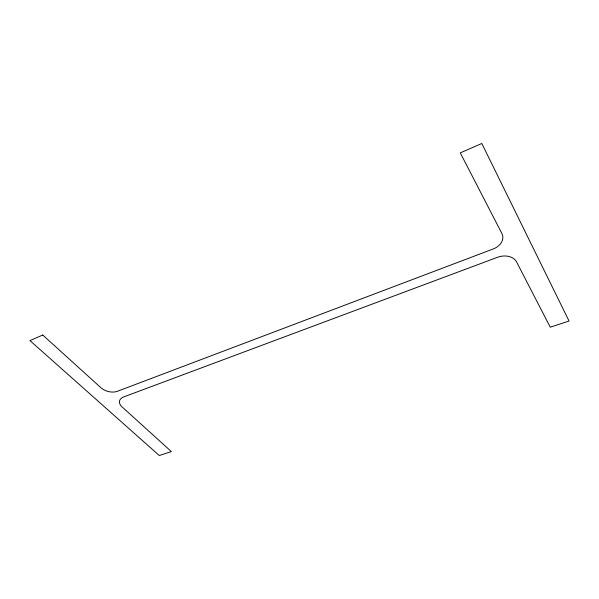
<?xml version="1.0" encoding="UTF-8"?>
<svg xmlns="http://www.w3.org/2000/svg" width="599" height="599" viewBox="0 0 599 599"><rect width="100%" height="100%" fill="white"/><g stroke="black" fill="none" stroke-linecap="round" stroke-linejoin="round"><path stroke-width="0.9" d="M42.746 335.028L29.95 340.606L159.289 455.525L171.359 451.564L122.009 406.848A11.591 7.068 12.7 0 1 123.619 396.957L497.649 257.241A14.69 10.602 -11.2 0 1 516.525 261.838L550.264 327.196L569.05 321.027L481.813 143.475L460.279 152.872L501.917 233.535A15.087 11.276 -11.8 0 1 493.232 248.959L117.441 391.282A11.928 7.375 14.2 0 1 101.074 387.875L42.746 335.028"/></g></svg>
